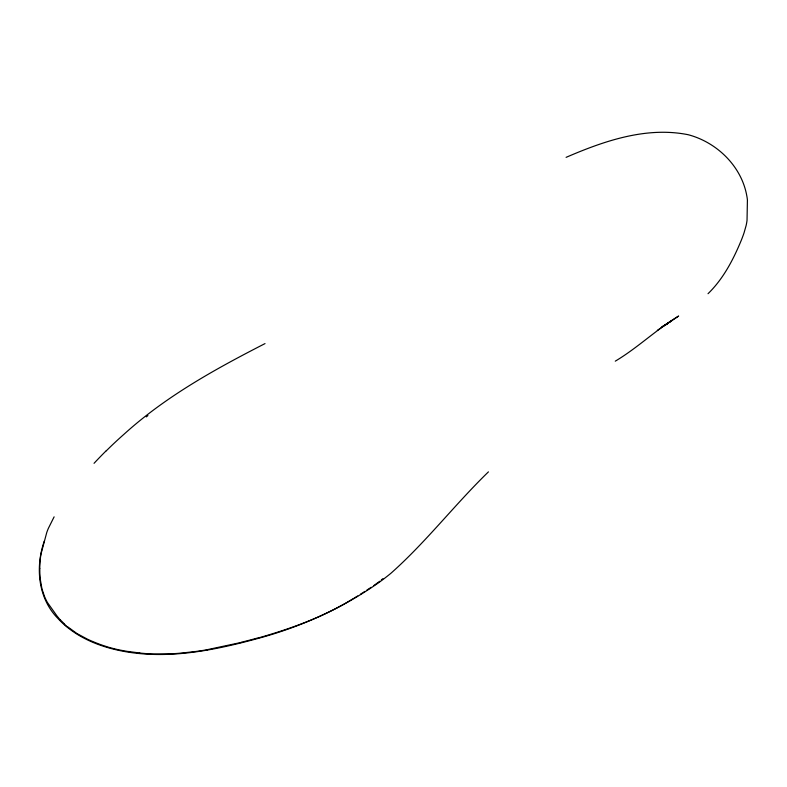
<?xml version="1.0" encoding="UTF-8"?>
<svg xmlns="http://www.w3.org/2000/svg" width="787" height="787" viewBox="0 0 787 787"><rect width="100%" height="100%" fill="white"/><g stroke="black" fill="none" stroke-linecap="round" stroke-linejoin="round"><path stroke-width="1.18" d="M44.308 541.072C35.208 567.024 37.924 598.238 57.953 618.493C76.054 638.178 102.192 647.957 128.084 652.118C172.373 659.103 217.173 649.639 259.799 637.962C302.031 626.363 342.67 607.948 378.577 582.754A232.627 223.498 -19 0 0 390.726 573.438C425.924 542.263 454.679 504.624 488.432 471.875M54.116 516.843L48.381 528.323A71.961 69.63 -9.9 0 0 46.758 532.504L41.052 553.812A65.98 63.816 -9.7 0 0 40.442 557.786L39.999 562.548A113.544 109.993 -3.1 0 0 39.783 568.598M708.025 293.708C722.978 279.139 732.825 260.556 740.783 241.501A105.842 102.782 -4 0 0 742.525 237.103A125.103 121.591 -1.8 0 0 744.079 232.745L746.076 225.712A56.674 54.923 -9.3 0 0 747.03 220.38L747.414 200.065A42.144 40.934 -11.4 0 0 746.814 195.943C741.629 166.303 716.918 142.319 688.281 134.744C646.511 126.284 604.072 140.952 566.099 157.351M106.314 450.794L110.554 446.642A404.056 387.912 -15.1 0 1 123.736 434.493C165.477 396.54 215.117 369.162 265.022 343.594M669.117 322.493L678.65 316.04C656.378 329.487 637.657 347.844 615.277 361.164M381.311 579.97L382.885 578.681M146.264 416.884L147.926 415.585M663.677 325.67L661.877 327.038L671.95 320.496M379.737 581.259L373.815 585.558M664.74 325.533L670.642 321.43M657.342 330.392L668.281 322.945L664.592 325.434M366.693 590.25L371.139 587.318M360.407 594.264L362.187 593.123M363.092 592.552L364.893 591.401M353.117 598.71C324.333 616.703 291.938 628.282 259.435 637.647M354.042 598.159L357.721 595.975M241.206 642.438L207.394 649.649M168.762 653.859L153.632 653.997A161.345 156.318 -11.1 0 1 145.064 653.525L139.811 653.072M128.537 651.597L120.254 650.121A125.448 121.739 -11.7 0 1 114.715 648.872L113.239 648.488A158.118 153.347 -11.4 0 1 108.075 647.091L106.038 646.422A136.722 132.383 -10.7 0 1 98.68 643.904L95.935 642.822A154.154 149.117 -10.1 0 1 87.573 639.241L77.018 633.584L67.652 626.786M64.623 624.15L60.52 620.058M39.783 568.598L39.852 573.084A96.634 93.614 0.3 0 0 40.344 579.655L41.957 588.873L44.485 596.398A62.212 60.383 -14.3 0 0 47.436 602.508L56.949 615.916A178.728 173.76 -17.3 0 0 60.432 620.126M94.046 463.317A441.015 423.455 -15 0 1 106.235 450.725M67.475 626.973A108.911 105.34 -13.6 0 1 64.455 624.327M139.83 652.935A218.56 211.428 -10.6 0 1 128.566 651.459M168.762 653.908A221.009 213.946 -10.8 0 0 178.324 653.348L184.738 652.708A388.739 376.304 -10.8 0 0 194.91 651.518M207.404 649.708A297.024 287.914 -10.9 0 1 194.92 651.587M259.395 637.509A613.063 596.005 -10.9 0 1 241.166 642.3"/></g></svg>
